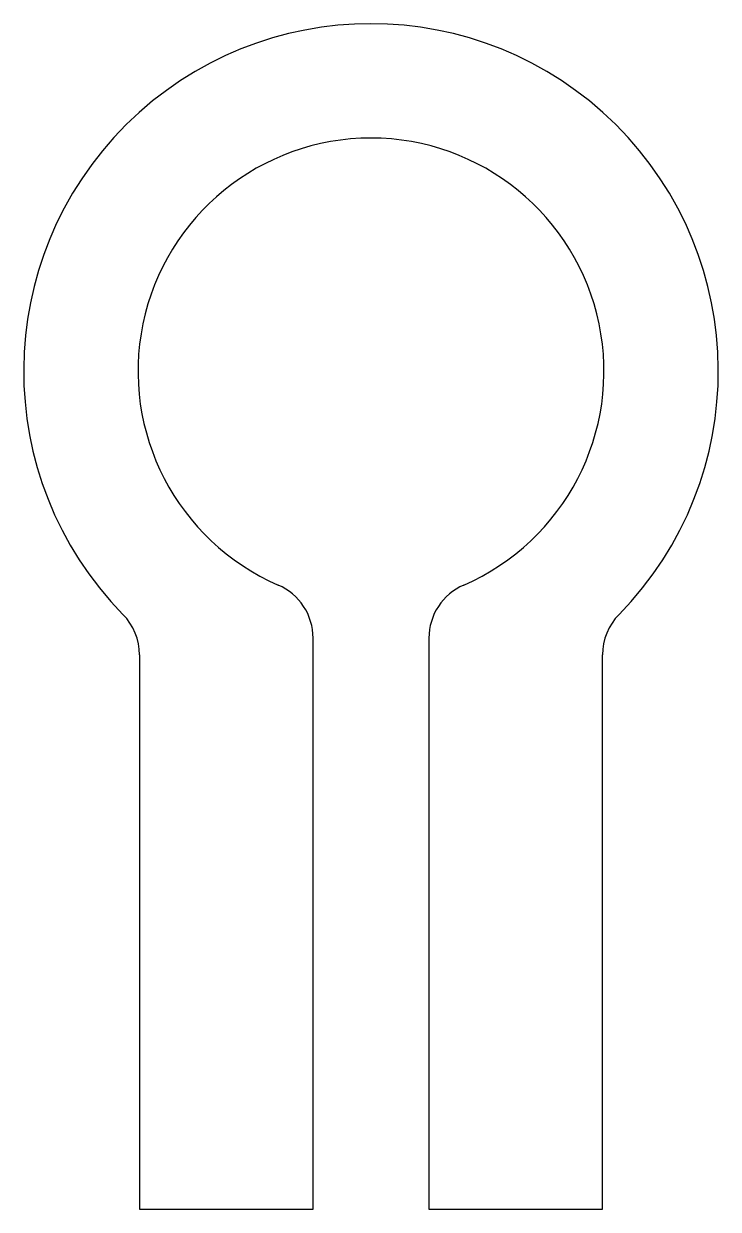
# Model space of a CAD drawing. Header units: millimetres. Extents: x -6 to 6, y -14.5 to 6.
import ezdxf

# ---------------------------------------------------------------- set-up
doc = ezdxf.new("R2010")
doc.units = ezdxf.units.MM

msp = doc.modelspace()

# ---------------------------------------------------------------- linework, layer by layer
at = {"color": 7, "linetype": 'Continuous', "lineweight": 25}
for p, q in [((-1, -14.472), (-1, -4.61)), ((1, -4.61), (1, -14.472)), ((-4, -4.899), (-4, -14.472)), ((4, -14.472), (4, -4.899)), ((-4, -14.472), (-1, -14.472)), ((1, -14.472), (4, -14.472))]:
    msp.add_line(p, q, dxfattribs=at)
for centre, radius, start, end in [((0, 0), 6, 315.5847, 224.4153), ((0, 0), 4.025, 293.4538, 246.5462), ((-2, -4.61), 1, 0, 66.5462), ((2, -4.61), 1, 113.4538, 180), ((-5, -4.899), 1, 0, 44.4153), ((5, -4.899), 1, 135.5847, 180)]:
    msp.add_arc(centre, radius, start, end, dxfattribs=at)

doc.saveas('drawing.dxf')
